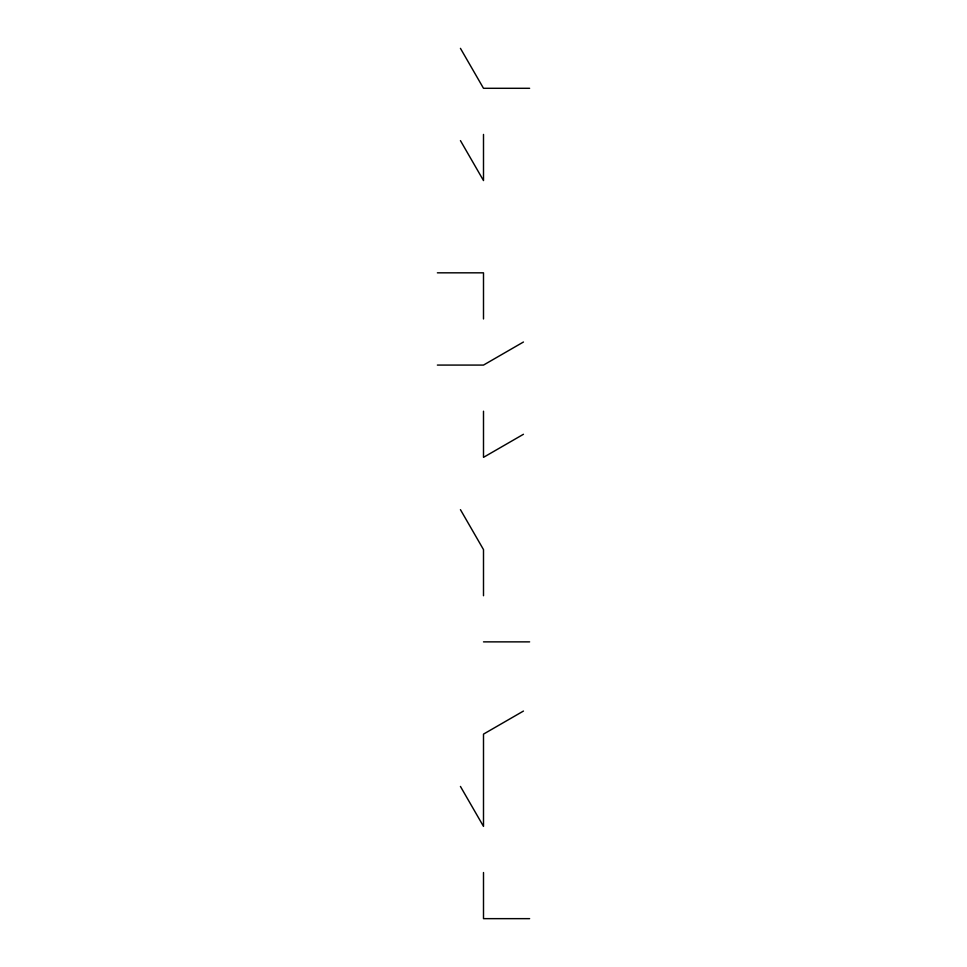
<?xml version="1.0" encoding="UTF-8"?>
<svg xmlns="http://www.w3.org/2000/svg" width="967" height="967" viewBox="0 0 967 967"><rect width="100%" height="100%" fill="white"/><g stroke="black" fill="none" stroke-linecap="round" stroke-linejoin="round"><path stroke-width="1.45" d="M523.449 342.016L483.5 365.079L437.374 365.079M523.449 434.28L483.5 457.343L483.5 411.217M523.449 711.059L483.5 734.122L483.5 826.386L460.437 786.437M529.626 88.299L483.5 88.299L460.437 48.35M437.374 272.827L483.5 272.827L483.5 318.953M483.5 641.87L529.626 641.87M529.626 918.65L483.5 918.65L483.5 872.524M460.437 140.614L483.5 180.563L483.5 134.425M460.437 509.657L483.5 549.607L483.5 595.732"/></g></svg>
